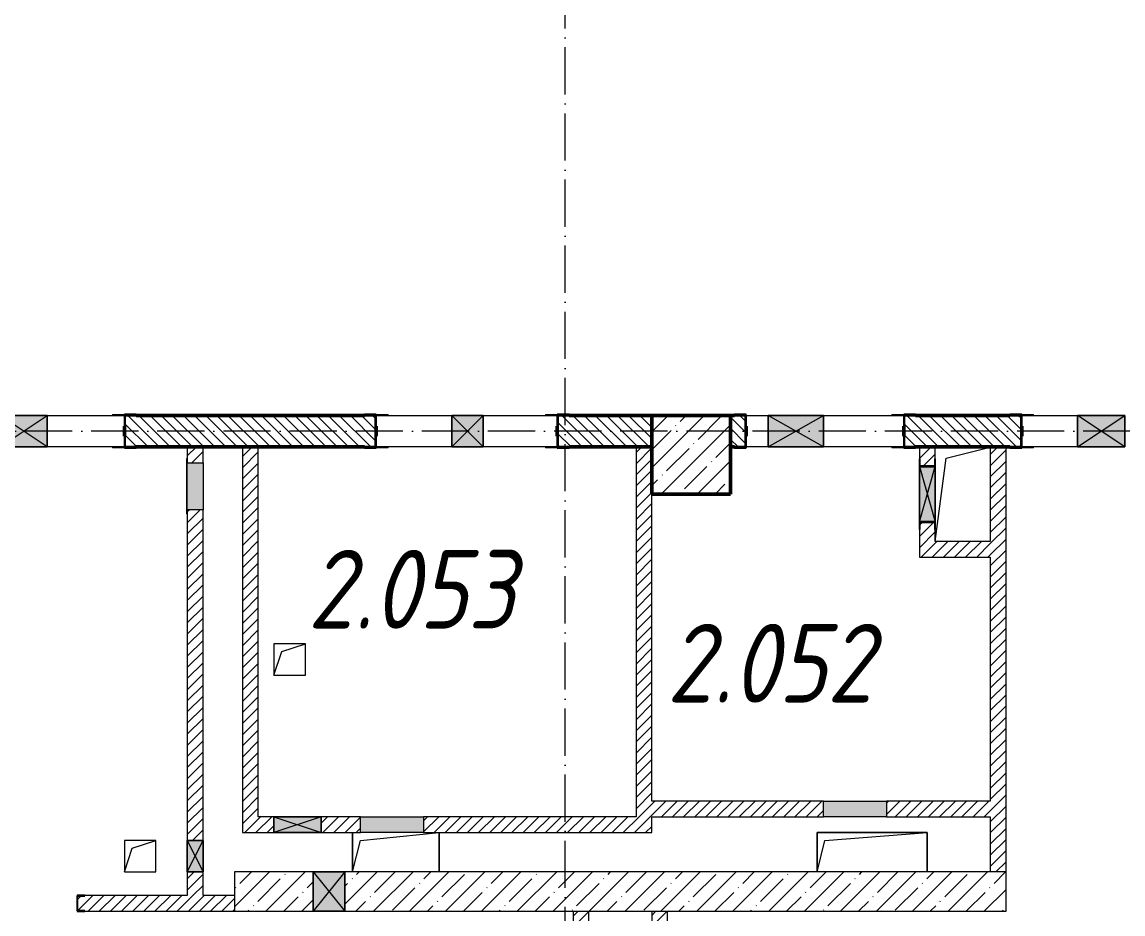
# Model space of a CAD drawing. Header units: millimetres. Extents: x -213536 to 1564669, y -45299 to 942238.
# Drawn here: x 550683 to 557676, y 574458 to 580125 of the extents above; entities that cross this region are included whole.
import ezdxf

# ---------------------------------------------------------------- set-up
doc = ezdxf.new("R2010")
doc.units = ezdxf.units.MM
doc.linetypes.add('50_200_ШТРИХ_1Т_ш5_п1_п1_', pattern=[700, 500, -100, 0, -100])
for name, color, linetype, lineweight in [('3.1) ЖБ окна 1.2 м', 102, 'Continuous', 30), ('A-DETL-GENF-OTLN', 7, 'Continuous', 9), ('A-FLOR-____-OTLN', 7, 'Continuous', 9), ('A-GENM-____-MCUT', 7, 'Continuous', 25), ('A-GENM-____-OTLN', 7, 'Continuous', 9), ('A-GENM-____-OTLN-1', 7, 'Continuous', 25), ('A-GLAZ-____-OTLN', 7, 'Continuous', 9), ('A-WALL-____-MCUT-1', 7, 'Continuous', 9), ('A-WALL-____-MCUT-2', 7, 'Continuous', 50), ('A-WALL-____-PATT-1', 7, 'Continuous', 9), ('A-WALL-FNSH-MCUT-1', 7, 'Continuous', 9), ('I-WALL-____-OTLN', 7, 'Continuous', 9), ('S-COLS-____-MCUT', 7, 'Continuous', 50), ('S-COLS-____-OTLN', 7, 'Continuous', 9), ('S-GRID-____-OTLN-1', 7, '50_200_ШТРИХ_1Т_ш5_п1_п1_', 9), ('Марки помещений', 7, 'Continuous', 9)]:
    doc.layers.add(name, color=color, linetype=linetype, lineweight=lineweight)
doc.layers.add('A-GLAZ-____-OTLN-1', color=7, linetype='Continuous', lineweight=9, true_color=0xc0c0c0)
doc.styles.add('ISOCPEUR_I_3', font='isocpeui.ttf', dxfattribs={"width": 0.85, "height": 2.2})
pattern_1 = [(135, (544282.637, 571544.04), (-35.35534, -35.35534), [])]
pattern_2 = [(45, (544282.637, 571544.04), (-35.35534, 35.35534), [])]

# ---------------------------------------------------------------- blocks, each defined once
blk = doc.blocks.new('BSC_Колонна _Прямоугольная - 500х500-V65-АР1_План отверстий 2 этажа в осях 1-64_А-ГГ')
at = {"layer": 'S-COLS-____-OTLN'}
h = blk.add_hatch(dxfattribs=at)
h.set_pattern_fill('FP_94', color=256, style=0, pattern_type=2)
h.set_pattern_definition([(45, (-10650, -5831.04), (-114.0493, 114.0493), []), (45, (-10535.95, -5831.04), (-114.0493, 114.0493), [201.612, -40.322, 3.353, -36.97])])
h.paths.add_polyline_path([(-58.9, -250), (250, -250), (250, 250), (-250, 250), (-250, -250)], flags=0)
at = {"layer": 'S-COLS-____-MCUT'}
for p, q in [((250, 250), (-250, 250)), ((-250, 250), (-250, -250)), ((250, -250), (250, 250)), ((-250, -250), (250, -250))]:
    blk.add_line(p, q, dxfattribs=at)
blk = doc.blocks.new('Фахверк_СКБ_Уголок - 200_3960_зеркало-28268689-АР1_План отверстий 2 этажа в осях 1-64_А-ГГ')
at = {"layer": 'A-GENM-____-MCUT'}
for p, q in [((200, 156), (125, 156)), ((125, 156), (125, 81)), ((131, 81), (131, 150)), ((131, 150), (200, 150)), ((200, 150), (200, 156)), ((125, 81), (131, 81)), ((131, 19), (125, 19)), ((125, 19), (125, -56)), ((131, -50), (131, 19)), ((125, -56), (200, -56)), ((200, -50), (131, -50)), ((200, -56), (200, -50))]:
    blk.add_line(p, q, dxfattribs=at)
blk = doc.blocks.new('154_Стойка_СКБ_Уголок - СМ-2180_200-28268025-АР1_План отверстий 2 этажа в осях 1-64_А-ГГ')
at = {"layer": 'A-GENM-____-MCUT'}
for p, q in [((125, 156), (125, 81)), ((200, 156), (125, 156)), ((131, 81), (131, 150)), ((131, 150), (200, 150)), ((200, 150), (200, 156)), ((125, 81), (131, 81)), ((131, 19), (125, 19)), ((125, 19), (125, -56)), ((131, -50), (131, 19)), ((125, -56), (200, -56)), ((200, -50), (131, -50)), ((200, -56), (200, -50))]:
    blk.add_line(p, q, dxfattribs=at)
blk = doc.blocks.new('Стойка_Влож_Уголок_Опорный - Уголок-28213941-АР1_План отверстий 2 этажа в осях 1-64_А-ГГ')
at = {"layer": 'A-GENM-____-OTLN'}
for p, q in [((-212, -6), (-212, 0)), ((0, 0), (0, -6)), ((-212, -75), (-212, -6)), ((-212, -6), (-206, -6)), ((-6, -6), (0, -6)), ((0, -6), (0, -75)), ((-212, -75), (-206, -75)), ((-6, -75), (0, -75))]:
    blk.add_line(p, q, dxfattribs=at)
blk = doc.blocks.new('154_Фахверк_СКБ_Швеллер - Тип_100_3960-28331862-АР1_План отверстий 2 этажа в осях 1-64_А-ГГ')
at = {"layer": 'A-GENM-____-MCUT'}
for p, q in [((175, 50), (125, 50)), ((125, 50), (125, -50)), ((128, 47), (175, 47)), ((128, -47), (128, 47)), ((175, 47), (175, 50)), ((125, -50), (175, -50)), ((175, -47), (128, -47)), ((175, -50), (175, -47))]:
    blk.add_line(p, q, dxfattribs=at)
blk = doc.blocks.new('AR_Отверстие Ниша - Лючок-32403372-АР1_План отверстий 2 этажа в осях 1-64_А-ГГ')
at = {"layer": 'A-GLAZ-____-OTLN'}
blk.add_hatch(color=256, dxfattribs=at).paths.add_polyline_path([(-200, -50), (200, -50), (200, 50), (-200, 50)], flags=0)
for p, q in [((-200, 50), (200, 50)), ((-200, -50), (-200, 50)), ((200, 50), (200, -50)), ((200, -50), (-200, -50))]:
    blk.add_line(p, q, dxfattribs=at)
blk = doc.blocks.new('AR_Отверстие Ниша - Лючок-32404312-АР1_План отверстий 2 этажа в осях 1-64_А-ГГ')
at = {"layer": 'A-GLAZ-____-OTLN'}
blk.add_hatch(color=256, dxfattribs=at).paths.add_polyline_path([(-150, -50), (150, -50), (150, 50), (-150, 50)], flags=0)
for p, q in [((-150, 50), (150, 50)), ((-150, -50), (-150, 50)), ((150, 50), (150, -50)), ((150, -50), (-150, -50))]:
    blk.add_line(p, q, dxfattribs=at)
blk = doc.blocks.new('Л_Общий_Лючок - Лючок-29683929-АР1_План отверстий 2 этажа в осях 1-64_А-ГГ')
at = {"layer": 'A-GLAZ-____-OTLN-1'}
blk.add_hatch(color=256, dxfattribs=at).paths.add_polyline_path([(324, -6), (324, 0), (-24, 0), (-24, -6), (300, -6)], flags=0)
at = {"layer": 'A-GLAZ-____-OTLN'}
for p, q in [((-24, 0), (-24, -6)), ((324, 0), (324, -6)), ((-24, -6), (324, -6))]:
    blk.add_line(p, q, dxfattribs=at)
blk = doc.blocks.new('AR_Отверстие прямоугольное _в стене_ - AR_Отверстие прямоугольное _в стене__ВК-32402434-АР1_План отверстий 2 этажа в осях 1-64_А-ГГ')
at = {"layer": 'A-GLAZ-____-OTLN'}
blk.add_hatch(color=256, dxfattribs=at).paths.add_polyline_path([(-100, -50), (100, -50), (100, 50), (-100, 50)], flags=0)
at = {"layer": 'A-DETL-GENF-OTLN'}
for p, q in [((-100, -50), (-100, 50)), ((-100, 50), (100, 50)), ((100, 50), (-100, -50)), ((-100, 50), (100, -50)), ((100, 50), (-100, 50)), ((-100, 50), (-100, -50)), ((100, 50), (100, -50)), ((100, -50), (100, 50)), ((100, -50), (-100, -50)), ((-100, -50), (100, -50))]:
    blk.add_line(p, q, dxfattribs=at)
blk = doc.blocks.new('AR_Отверстие прямоугольное _в стене_ - AR_Отверстие прямоугольное _в стене__ВК-32405966-АР1_План отверстий 2 этажа в осях 1-64_А-ГГ')
at = {"layer": 'A-GLAZ-____-OTLN'}
blk.add_hatch(color=256, dxfattribs=at).paths.add_polyline_path([(150, -50), (150, 50), (-150, 50), (-150, -50)], flags=0)
at = {"layer": 'A-DETL-GENF-OTLN'}
for p, q in [((-150, -50), (-150, 50)), ((-150, 50), (150, 50)), ((150, 50), (-150, -50)), ((-150, 50), (150, -50)), ((150, 50), (-150, 50)), ((-150, 50), (-150, -50)), ((150, 50), (150, -50)), ((150, -50), (150, 50)), ((150, -50), (-150, -50)), ((-150, -50), (150, -50))]:
    blk.add_line(p, q, dxfattribs=at)
blk = doc.blocks.new('AR_Отверстие прямоугольное _в плите_ - AR_Отверстие прямоугольное _в плите_-30459209-АР1_План отверстий 2 этажа в осях 1-64_А-ГГ')
at = {"layer": 'A-GENM-____-OTLN'}
for p, q in [((-275, 125), (-275, -125)), ((-275, -125), (-225, 75)), ((-225, 75), (275, 125)), ((275, -125), (275, 125))]:
    blk.add_line(p, q, dxfattribs=at)
blk = doc.blocks.new('AR_Отверстие прямоугольное _в плите_ - AR_Отверстие прямоугольное _в плите_-30459221-АР1_План отверстий 2 этажа в осях 1-64_А-ГГ')
at = {"layer": 'A-GENM-____-OTLN'}
for p, q in [((350, 125), (-350, 125)), ((-350, 125), (-350, -125)), ((-350, -125), (-300, 75)), ((-300, 75), (350, 125)), ((350, -125), (350, 125))]:
    blk.add_line(p, q, dxfattribs=at)
blk = doc.blocks.new('AR_Отверстие прямоугольное _в плите_ - AR_Отверстие прямоугольное _в плите_-30459207-АР1_План отверстий 2 этажа в осях 1-64_А-ГГ')
at = {"layer": 'A-GENM-____-OTLN'}
for p, q in [((100, 100), (-100, 100)), ((-100, 100), (-100, -100)), ((-50, 50), (100, 100)), ((100, -100), (100, 100)), ((-100, -100), (-50, 50)), ((-100, -100), (100, -100))]:
    blk.add_line(p, q, dxfattribs=at)
blk = doc.blocks.new('AR_Отверстие прямоугольное _в стене__БезПР - AR_Отверстие прямоугольное _в стене__БезПР-30229691-АР1_План отверстий 2 этажа в осях 1-64_А-ГГ')
at = {"layer": 'A-GLAZ-____-OTLN-1'}
blk.add_hatch(color=256, dxfattribs=at).paths.add_polyline_path([(100, -125), (100, 125), (-100, 125), (-100, -125)], flags=0)
at = {"layer": 'A-DETL-GENF-OTLN'}
for p, q in [((-100, -125), (-100, 125)), ((-100, 125), (100, 125)), ((100, 125), (-100, -125)), ((-100, 125), (100, -125)), ((100, 125), (-100, 125)), ((-100, 125), (-100, -125)), ((100, 125), (100, -125)), ((100, -125), (100, 125)), ((100, -125), (-100, -125)), ((-100, -125), (100, -125))]:
    blk.add_line(p, q, dxfattribs=at)
blk = doc.blocks.new('AR_Отверстие прямоугольное _в плите_ - AR_Отверстие прямоугольное _в плите_-30552533-АР1_План отверстий 2 этажа в осях 1-64_А-ГГ')
at = {"layer": 'A-GENM-____-OTLN'}
for p, q in [((175, 300), (-175, 300)), ((-105, 230), (175, 300)), ((-174.9, -299.3), (-105, 230))]:
    blk.add_line(p, q, dxfattribs=at)
blk = doc.blocks.new('AR_Отверстие прямоугольное _в стене__БезПР - AR_Отверстие прямоугольное _в стене__БезПР-36427703-АР1_План отверстий 2 этажа в осях 1-64_А-ГГ')
at = {"layer": 'A-GLAZ-____-OTLN'}
blk.add_hatch(color=256, dxfattribs=at).paths.add_polyline_path([(100, 100), (-100, 100), (-100, -100), (100, -100)], flags=0)
at = {"layer": 'A-DETL-GENF-OTLN'}
for p, q in [((-100, -100), (-100, 100)), ((-100, 100), (100, 100)), ((100, 100), (-100, -100)), ((-100, 100), (100, -100)), ((100, 100), (-100, 100)), ((-100, 100), (-100, -100)), ((100, 100), (100, -100)), ((100, -100), (100, 100)), ((100, -100), (-100, -100)), ((-100, -100), (100, -100))]:
    blk.add_line(p, q, dxfattribs=at)
blk = doc.blocks.new('AR_Отверстие прямоугольное _в стене__БезПР - AR_Отверстие прямоугольное _в стене__БезПР-36428349-АР1_План отверстий 2 этажа в осях 1-64_А-ГГ')
at = {"layer": 'A-GLAZ-____-OTLN'}
blk.add_hatch(color=256, dxfattribs=at).paths.add_polyline_path([(-150, 100), (-150, -100), (150, -100), (150, 100)], flags=0)
at = {"layer": 'A-DETL-GENF-OTLN'}
for p, q in [((-150, -100), (-150, 100)), ((-150, 100), (150, 100)), ((150, 100), (-150, -100)), ((-150, 100), (150, -100)), ((150, 100), (-150, 100)), ((-150, 100), (-150, -100)), ((150, 100), (150, -100)), ((150, -100), (150, 100)), ((150, -100), (-150, -100)), ((-150, -100), (150, -100))]:
    blk.add_line(p, q, dxfattribs=at)
at = {"layer": 'A-GLAZ-____-OTLN'}
blk.add_line((150, 100), (-150, 100), dxfattribs=at)
blk = doc.blocks.new('AR_Отверстие прямоугольное _в стене_ - AR_Отверстие прямоугольное _в стене__ОВ-36872562-АР1_План отверстий 2 этажа в осях 1-64_А-ГГ')
at = {"layer": 'A-GLAZ-____-OTLN'}
blk.add_hatch(color=256, dxfattribs=at).paths.add_polyline_path([(175, 100), (-175, 100), (-175, -100), (175, -100), (175, 85.2)], flags=0)
at = {"layer": 'A-DETL-GENF-OTLN'}
for p, q in [((-175, -100), (-175, 100)), ((-175, 100), (175, 100)), ((175, 100), (-175, -100)), ((-175, 100), (175, -100)), ((175, 100), (-175, 100)), ((-175, 100), (-175, -100)), ((175, 100), (175, -100)), ((175, -100), (175, 100)), ((175, -100), (-175, -100)), ((-175, -100), (175, -100))]:
    blk.add_line(p, q, dxfattribs=at)
blk = doc.blocks.new('AR_Отверстие прямоугольное _в стене__БезПР - AR_Отверстие прямоугольное _в стене__БезПР-36427769-АР1_План отверстий 2 этажа в осях 1-64_А-ГГ')
at = {"layer": 'A-GLAZ-____-OTLN'}
blk.add_hatch(color=256, dxfattribs=at).paths.add_polyline_path([(-150, 100), (-150, -100), (150, -100), (150, 100)], flags=0)
at = {"layer": 'A-DETL-GENF-OTLN'}
for p, q in [((-150, -100), (-150, 100)), ((-150, 100), (150, 100)), ((150, 100), (-150, -100)), ((-150, 100), (150, -100)), ((150, 100), (-150, 100)), ((-150, 100), (-150, -100)), ((150, 100), (150, -100)), ((150, -100), (150, 100)), ((150, -100), (-150, -100)), ((-150, -100), (150, -100))]:
    blk.add_line(p, q, dxfattribs=at)
at = {"layer": 'A-GLAZ-____-OTLN'}
blk.add_line((150, 100), (-150, 100), dxfattribs=at)
blk = doc.blocks.new('AR_Отверстие прямоугольное _в стене_ - AR_Отверстие прямоугольное _в стене__ОВ-36872853-АР1_План отверстий 2 этажа в осях 1-64_А-ГГ')
at = {"layer": 'A-GLAZ-____-OTLN'}
blk.add_hatch(color=256, dxfattribs=at).paths.add_polyline_path([(-175, -47), (-175, -50), (175, -50), (175, 50), (-175, 50), (-175, 47)], flags=0)
at = {"layer": 'A-DETL-GENF-OTLN'}
for p, q in [((-175, 50), (175, 50)), ((175, 50), (-175, -50)), ((-175, 50), (175, -50)), ((175, 50), (-175, 50)), ((175, -50), (-175, -50)), ((-175, -50), (175, -50))]:
    blk.add_line(p, q, dxfattribs=at)
blk = doc.blocks.new('154_Фахверк_СКБ_Швеллер - Тип_100_3960_зеркало-29769493-АР1_План отверстий 2 этажа в осях 1-64_А-ГГ')
at = {"layer": 'A-GENM-____-MCUT'}
for p, q in [((175, 50), (125, 50)), ((125, 50), (125, -50)), ((128, 47), (175, 47)), ((128, -47), (128, 47)), ((175, 47), (175, 50)), ((125, -50), (175, -50)), ((175, -47), (128, -47)), ((175, -50), (175, -47))]:
    blk.add_line(p, q, dxfattribs=at)
blk = doc.blocks.new('2этаж')
at = {"layer": 'S-GRID-____-OTLN-1', "color": 251, "ltscale": 0.6, "true_color": 0x636466}
for p, q in [((-5741.7, 454533.3), (-5741.7, 508896.9)), ((74727.1, 464997), (-20260.4, 464997))]:
    blk.add_line(p, q, dxfattribs=at)

msp = doc.modelspace()

# ---------------------------------------------------------------- hatches: boundary and pattern name
at = {"layer": 'A-WALL-____-PATT-1'}
h = msp.add_hatch(dxfattribs=at)
h.set_pattern_fill('FP_6', color=256, style=0, pattern_type=2)
h.set_pattern_definition(pattern_1)
h.paths.add_polyline_path([(554157.6, 577425.1), (554682.6, 577425.1), (554682.6, 577625.1), (554088.6, 577625.1), (554088.6, 577556.1), (554082.6, 577556.1), (554082.6, 577494.1), (554088.6, 577494.1), (554088.6, 577425.1)], flags=0)
h.paths.add_polyline_path([(552926.6, 577425.1), (552926.6, 577494.1), (552932.6, 577494.1), (552932.6, 577556.1), (552926.6, 577556.1), (552926.6, 577625.1), (551338.6, 577624.3), (551338.6, 577556.1), (551332.6, 577556.1), (551332.6, 577494.1), (551338.6, 577494.1), (551338.8, 577425.1), (552857.6, 577425.1)], flags=0)
h.paths.add_polyline_path([(550176.6, 577425.1), (550176.6, 577494.1), (550182.6, 577494.1), (550182.6, 577556.1), (550176.6, 577556.1), (550176.6, 577625.1), (550082.6, 577625.1), (550082.6, 577425.1), (550107.6, 577425.1)], flags=0)
h = msp.add_hatch(dxfattribs=at)
h.set_pattern_fill('FP_6', color=256, style=0, pattern_type=2)
h.set_pattern_definition(pattern_1)
h.paths.add_polyline_path([(558682.6, 577425.1), (558682.6, 577625.1), (558188.6, 577625.1), (558188.6, 577556.1), (558182.6, 577556.1), (558182.6, 577494.1), (558188.6, 577494.1), (558188.6, 577425.1), (558408.7, 577425.1)], flags=0)
h.paths.add_polyline_path([(556357.6, 577425.1), (557026.6, 577425.1), (557026.6, 577494.1), (557032.6, 577494.1), (557032.6, 577556.1), (557026.6, 577556.1), (557026.6, 577625.1), (556288.6, 577625.1), (556288.6, 577556.1), (556282.6, 577556.1), (556282.6, 577494.1), (556288.6, 577494.1), (556288.6, 577425.1)], flags=0)
h.paths.add_polyline_path([(555182.6, 577425.1), (555276.6, 577425.1), (555276.6, 577494.1), (555282.6, 577494.1), (555282.6, 577556.1), (555276.6, 577556.1), (555276.6, 577625.1), (555182.6, 577625.1), (555182.6, 577439.9)], flags=0)
h = msp.add_hatch(dxfattribs=at)
h.set_pattern_fill('FP_5', color=256, style=0, pattern_type=2)
h.set_pattern_definition(pattern_2)
h.paths.add_polyline_path([(551832.6, 574575.1), (551832.6, 574725.1), (551732.6, 574725.1), (551732.6, 574575.1)], flags=0)
h.paths.add_polyline_path([(551732.6, 574925.1), (551832.6, 574925.1), (551832.6, 577025.1), (551732.6, 577025.1), (551732.6, 575719.9)], flags=0)
h.paths.add_polyline_path([(551732.6, 577325.1), (551832.6, 577325.1), (551832.6, 577425.1), (551732.6, 577425.1)], flags=0)
h = msp.add_hatch(dxfattribs=at)
h.set_pattern_fill('FP_5', color=256, style=0, pattern_type=2)
h.set_pattern_definition(pattern_2)
h.paths.add_polyline_path([(552182.6, 575075.1), (552182.6, 577425.1), (552082.6, 577425.1), (552082.6, 575075.1)], flags=0)
h = msp.add_hatch(dxfattribs=at)
h.set_pattern_fill('FP_5', color=256, style=0, pattern_type=2)
h.set_pattern_definition(pattern_2)
h.paths.add_polyline_path([(554582.6, 575075.1), (554682.6, 575075.1), (554682.6, 577425.1), (554582.6, 577425.1), (554582.6, 575719.9)], flags=0)
h = msp.add_hatch(dxfattribs=at)
h.set_pattern_fill('FP_5', color=256, style=0, pattern_type=2)
h.set_pattern_definition(pattern_2)
h.paths.add_polyline_path([(556482.6, 576725.1), (556482.6, 576900.1), (556479.6, 576900.1), (556479.6, 576947.1), (556385.6, 576947.1), (556385.6, 576900.1), (556382.6, 576900.1), (556382.6, 576725.1)], flags=0)
h.paths.add_polyline_path([(556479.6, 577303.1), (556479.6, 577350.1), (556482.6, 577350.1), (556482.6, 577425.1), (556382.6, 577425.1), (556382.6, 577350.1), (556385.6, 577350.1), (556385.6, 577303.1), (556403, 577303.1)], flags=0)
h = msp.add_hatch(dxfattribs=at)
h.set_pattern_fill('FP_5', color=256, style=0, pattern_type=2)
h.set_pattern_definition(pattern_2)
h.paths.add_polyline_path([(556932.6, 574725.1), (556932.6, 577425.1), (556832.6, 577425.1), (556832.6, 574725.1)], flags=0)
h = msp.add_hatch(dxfattribs=at)
h.set_pattern_fill('FP_5', color=256, style=0, pattern_type=2)
h.set_pattern_definition(pattern_2)
h.paths.add_polyline_path([(556832.6, 576725.1), (556832.6, 576825.1), (556482.6, 576825.1), (556482.6, 576725.1), (556641.2, 576725.1)], flags=0)
h = msp.add_hatch(dxfattribs=at)
h.set_pattern_fill('FP_5', color=256, style=0, pattern_type=2)
h.set_pattern_definition(pattern_2)
h.paths.add_polyline_path([(556832.6, 575075.1), (556832.6, 575175.1), (556172.6, 575175.1), (556172.6, 575075.1), (556641.2, 575075.1)], flags=0)
h.paths.add_polyline_path([(555772.6, 575075.1), (555772.6, 575175.1), (554682.6, 575175.1), (554682.6, 575075.1), (554873.7, 575075.1)], flags=0)
h = msp.add_hatch(dxfattribs=at)
h.set_pattern_fill('FP_5', color=256, style=0, pattern_type=2)
h.set_pattern_definition(pattern_2)
h.paths.add_polyline_path([(554682.6, 574975.1), (554682.6, 575075.1), (553232.6, 575075.1), (553232.6, 574975.1)], flags=0)
h.paths.add_polyline_path([(552832.6, 574975.1), (552832.6, 575075.1), (552582.6, 575075.1), (552582.6, 574975.1)], flags=0)
h.paths.add_polyline_path([(552082.6, 574975.1), (552282.6, 574975.1), (552282.6, 575075.1), (552082.6, 575075.1)], flags=0)
h = msp.add_hatch(dxfattribs=at)
h.set_pattern_fill('FP_25', color=256, style=0, pattern_type=2)
h.set_pattern_definition([(45, (544282.64, 571544.04), (-114.0493, 114.0493), []), (45, (544396.69, 571544.04), (-114.0493, 114.0493), [201.612, -40.322, 3.353, -36.97])])
h.paths.add_polyline_path([(556932.6, 574475.1), (556932.6, 574725.1), (552732.6, 574725.1), (552732.6, 574475.1), (556641.2, 574475.1)], flags=0)
h.paths.add_polyline_path([(552532.6, 574475.1), (552532.6, 574725.1), (552032.6, 574725.1), (552032.6, 574475.1)], flags=0)
h = msp.add_hatch(dxfattribs=at)
h.set_pattern_fill('FP_5', color=256, style=0, pattern_type=2)
h.set_pattern_definition(pattern_2)
h.paths.add_polyline_path([(552032.6, 574475.1), (552032.6, 574575.1), (551082.6, 574575.1), (551082.6, 574572.1), (551035.6, 574572.1), (551035.6, 574478.1), (551082.6, 574478.1), (551082.6, 574475.1), (551338.8, 574475.1)], flags=0)
h = msp.add_hatch(dxfattribs=at)
h.set_pattern_fill('FP_5', color=256, style=0, pattern_type=2)
h.set_pattern_definition(pattern_2)
h.paths.add_polyline_path([(554282.6, 569875.1), (554282.6, 570125.1), (554182.6, 570125.1), (554182.6, 569875.1)], flags=0)
h.paths.add_polyline_path([(554182.6, 570525.1), (554282.6, 570525.1), (554282.6, 571545.1), (554182.6, 571545.1), (554182.6, 570560)], flags=0)
h.paths.add_polyline_path([(554182.6, 571745.1), (554282.6, 571745.1), (554282.6, 572075.1), (554279.6, 572075.1), (554279.6, 572122.1), (554185.6, 572122.1), (554185.6, 572075.1), (554182.6, 572075.1)], flags=0)
h.paths.add_polyline_path([(554279.6, 572125.1), (554282.6, 572125.1), (554282.6, 573475.1), (554182.6, 573475.1), (554182.6, 572125.1), (554185.8, 572125.1)], flags=0)
h.paths.add_polyline_path([(554282.6, 573675.1), (554282.6, 573925.1), (554182.6, 573925.1), (554182.6, 573675.1)], flags=0)
h.paths.add_polyline_path([(554182.6, 574325.1), (554282.6, 574325.1), (554282.6, 574475.1), (554182.6, 574475.1)], flags=0)
h = msp.add_hatch(dxfattribs=at)
h.set_pattern_fill('FP_5', color=256, style=0, pattern_type=2)
h.set_pattern_definition(pattern_2)
h.paths.add_polyline_path([(554682.6, 570125.1), (554782.6, 570125.1), (554782.6, 571545.1), (554682.6, 571545.1), (554682.6, 570560)], flags=0)
h.paths.add_polyline_path([(554782.6, 571745.1), (554782.6, 572075.1), (554779.6, 572075.1), (554779.6, 572122.1), (554685.6, 572122.1), (554685.6, 572075.1), (554682.6, 572075.1), (554682.6, 571745.1), (554779.6, 571745.1)], flags=0)
h.paths.add_polyline_path([(554782.6, 572525.1), (554782.6, 574475.1), (554682.6, 574475.1), (554682.6, 572525.1)], flags=0)

# ---------------------------------------------------------------- linework, layer by layer
at = {"layer": 'A-FLOR-____-OTLN'}
for p, q in [((556482.6, 577424.4), (556832.6, 577424.4)), ((552782.6, 574725.1), (552782.6, 574975.1)), ((553332.6, 574975.1), (553332.6, 574725.1)), ((555732.6, 574975.1), (556432.6, 574975.1)), ((555732.6, 574725.1), (555732.6, 574975.1)), ((556432.6, 574975.1), (556432.6, 574725.1))]:
    msp.add_line(p, q, dxfattribs=at)
at = {"layer": 'A-WALL-____-MCUT-1'}
for p, q in [((552532.6, 574725.1), (552032.6, 574725.1)), ((552032.6, 574725.1), (552032.6, 574475.1)), ((556932.6, 574725.1), (552732.6, 574725.1)), ((556932.6, 574475.1), (556932.6, 574725.1)), ((552032.6, 574475.1), (552532.6, 574475.1)), ((552732.6, 574475.1), (556932.6, 574475.1))]:
    msp.add_line(p, q, dxfattribs=at)
at = {"layer": 'A-WALL-____-MCUT-2'}
for p, q in [((552857.6, 577625.1), (551407.6, 577625.1)), ((554682.6, 577625.1), (554157.6, 577625.1)), ((555207.6, 577625.1), (555182.6, 577625.1)), ((556957.6, 577625.1), (556357.6, 577625.1)), ((551332.6, 577556.1), (551332.6, 577494.1)), ((552932.6, 577494.1), (552932.6, 577556.1)), ((554082.6, 577556.1), (554082.6, 577494.1)), ((555282.6, 577494.1), (555282.6, 577556.1)), ((556282.6, 577556.1), (556282.6, 577494.1)), ((557032.6, 577494.1), (557032.6, 577556.1)), ((551407.6, 577425.1), (552857.6, 577425.1)), ((554157.6, 577425.1), (554682.6, 577425.1)), ((555182.6, 577425.1), (555207.6, 577425.1)), ((556357.6, 577425.1), (556957.6, 577425.1))]:
    msp.add_line(p, q, dxfattribs=at)
at = {"layer": 'A-WALL-FNSH-MCUT-1'}
for p, q in [((551732.6, 577425.1), (551732.6, 577325.1)), ((551832.6, 577325.1), (551832.6, 577425.1)), ((552082.6, 577425.1), (552082.6, 574975.1)), ((552182.6, 575075.1), (552182.6, 577425.1)), ((554582.6, 577425.1), (554582.6, 575075.1)), ((556382.6, 577425.1), (556382.6, 577350.1)), ((556482.6, 577350.1), (556482.6, 577425.1)), ((556832.6, 577425.1), (556832.6, 576825.1)), ((556932.6, 574725.1), (556932.6, 577425.1)), ((554682.6, 575175.1), (554682.6, 577125.1)), ((551732.6, 577025.1), (551732.6, 574925.1)), ((551832.6, 574925.1), (551832.6, 577025.1)), ((556382.6, 576900.1), (556382.6, 576725.1)), ((556482.6, 576825.1), (556482.6, 576900.1)), ((556832.6, 576825.1), (556482.6, 576825.1)), ((556382.6, 576725.1), (556832.6, 576725.1)), ((556832.6, 576725.1), (556832.6, 575175.1)), ((555772.6, 575175.1), (554682.6, 575175.1)), ((556832.6, 575175.1), (556172.6, 575175.1)), ((552282.6, 575075.1), (552182.6, 575075.1)), ((552832.6, 575075.1), (552582.6, 575075.1)), ((554582.6, 575075.1), (553232.6, 575075.1)), ((554682.6, 574975.1), (554682.6, 575075.1)), ((554682.6, 575075.1), (555772.6, 575075.1)), ((556172.6, 575075.1), (556832.6, 575075.1)), ((556832.6, 575075.1), (556832.6, 574725.1)), ((552082.6, 574975.1), (552282.6, 574975.1)), ((552582.6, 574975.1), (552832.6, 574975.1)), ((553232.6, 574975.1), (554682.6, 574975.1)), ((551732.6, 574725.1), (551732.6, 574575.1)), ((551832.6, 574575.1), (551832.6, 574725.1)), ((551732.6, 574575.1), (551082.6, 574575.1)), ((552032.6, 574575.1), (551832.6, 574575.1)), ((551082.6, 574475.1), (552032.6, 574475.1)), ((554182.6, 574475.1), (554182.6, 574325.1)), ((554282.6, 574325.1), (554282.6, 574475.1)), ((554682.6, 574475.1), (554682.6, 572525.1)), ((554782.6, 572525.1), (554782.6, 574475.1))]:
    msp.add_line(p, q, dxfattribs=at)
at = {"layer": 'I-WALL-____-OTLN'}
for p, q in [((550842.6, 577625.1), (551332.6, 577625.1)), ((552932.6, 577625.1), (553412.6, 577625.1)), ((553612.6, 577625.1), (554082.6, 577625.1)), ((555282.6, 577625.1), (555422.6, 577625.1)), ((555772.6, 577625.1), (556282.6, 577625.1)), ((557032.6, 577625.1), (557387.6, 577625.1)), ((551332.6, 577425.1), (550842.6, 577425.1)), ((553412.6, 577425.1), (552932.6, 577425.1)), ((554082.6, 577425.1), (553612.6, 577425.1)), ((555422.6, 577425.1), (555282.6, 577425.1)), ((556282.6, 577425.1), (555772.6, 577425.1)), ((557387.6, 577425.1), (557032.6, 577425.1))]:
    msp.add_line(p, q, dxfattribs=at)

# ---------------------------------------------------------------- block references
at = {"layer": '3.1) ЖБ окна 1.2 м'}
msp.add_blockref('2этаж', (559874.3, 112528.1), dxfattribs=at)
at = {"layer": 'A-GENM-____-OTLN'}
for p, rotation in [((551332.6, 577419.1), 269.9999999999995), ((552932.6, 577631.1), 89.99999999999955), ((554082.6, 577419.1), 269.9999999999995), ((556282.6, 577419.1), 269.9999999999995), ((557032.6, 577631.1), 89.99999999999955)]:
    msp.add_blockref('Стойка_Влож_Уголок_Опорный - Уголок-28213941-АР1_План отверстий 2 этажа в осях 1-64_А-ГГ', p, dxfattribs=dict(at, rotation=rotation))
for name, p in [('AR_Отверстие прямоугольное _в плите_ - AR_Отверстие прямоугольное _в плите_-30552533-АР1_План отверстий 2 этажа в осях 1-64_А-ГГ', (556657.6, 577124.4)), ('AR_Отверстие прямоугольное _в плите_ - AR_Отверстие прямоугольное _в плите_-30459207-АР1_План отверстий 2 этажа в осях 1-64_А-ГГ', (552382.6, 576075.1)), ('AR_Отверстие прямоугольное _в плите_ - AR_Отверстие прямоугольное _в плите_-30459209-АР1_План отверстий 2 этажа в осях 1-64_А-ГГ', (553057.6, 574850.1)), ('AR_Отверстие прямоугольное _в плите_ - AR_Отверстие прямоугольное _в плите_-30459221-АР1_План отверстий 2 этажа в осях 1-64_А-ГГ', (556082.6, 574850.1)), ('AR_Отверстие прямоугольное _в плите_ - AR_Отверстие прямоугольное _в плите_-30459207-АР1_План отверстий 2 этажа в осях 1-64_А-ГГ', (551432.6, 574825.1))]:
    msp.add_blockref(name, p, dxfattribs=at)
at = {"layer": 'A-GENM-____-OTLN-1'}
for name, p in [('154_Стойка_СКБ_Уголок - СМ-2180_200-28268025-АР1_План отверстий 2 этажа в осях 1-64_А-ГГ', (551207.6, 577475.1)), ('154_Стойка_СКБ_Уголок - СМ-2180_200-28268025-АР1_План отверстий 2 этажа в осях 1-64_А-ГГ', (553957.6, 577475.1)), ('154_Стойка_СКБ_Уголок - СМ-2180_200-28268025-АР1_План отверстий 2 этажа в осях 1-64_А-ГГ', (556157.6, 577475.1)), ('154_Фахверк_СКБ_Швеллер - Тип_100_3960-28331862-АР1_План отверстий 2 этажа в осях 1-64_А-ГГ', (550907.6, 574525.1))]:
    msp.add_blockref(name, p, dxfattribs=at)
for name, p, rotation in [('154_Стойка_СКБ_Уголок - СМ-2180_200-28268025-АР1_План отверстий 2 этажа в осях 1-64_А-ГГ', (553057.6, 577575.1), 180), ('Фахверк_СКБ_Уголок - 200_3960_зеркало-28268689-АР1_План отверстий 2 этажа в осях 1-64_А-ГГ', (555407.6, 577575.1), 180), ('154_Стойка_СКБ_Уголок - СМ-2180_200-28268025-АР1_План отверстий 2 этажа в осях 1-64_А-ГГ', (557157.6, 577575.1), 180), ('154_Фахверк_СКБ_Швеллер - Тип_100_3960_зеркало-29769493-АР1_План отверстий 2 этажа в осях 1-64_А-ГГ', (556432.6, 577175.1), 90), ('154_Фахверк_СКБ_Швеллер - Тип_100_3960_зеркало-29769493-АР1_План отверстий 2 этажа в осях 1-64_А-ГГ', (556432.6, 577075.1), 270)]:
    msp.add_blockref(name, p, dxfattribs=dict(at, rotation=rotation))
at = {"layer": 'A-GLAZ-____-OTLN'}
for name, p, rotation in [('AR_Отверстие прямоугольное _в стене__БезПР - AR_Отверстие прямоугольное _в стене__БезПР-36428349-АР1_План отверстий 2 этажа в осях 1-64_А-ГГ', (550692.6, 577525.1), 180), ('AR_Отверстие прямоугольное _в стене__БезПР - AR_Отверстие прямоугольное _в стене__БезПР-36427703-АР1_План отверстий 2 этажа в осях 1-64_А-ГГ', (553512.6, 577525.1), 180), ('AR_Отверстие прямоугольное _в стене_ - AR_Отверстие прямоугольное _в стене__ОВ-36872562-АР1_План отверстий 2 этажа в осях 1-64_А-ГГ', (555597.6, 577525.1), 180), ('AR_Отверстие прямоугольное _в стене__БезПР - AR_Отверстие прямоугольное _в стене__БезПР-36427769-АР1_План отверстий 2 этажа в осях 1-64_А-ГГ', (557537.6, 577525.1), 180), ('Л_Общий_Лючок - Лючок-29683929-АР1_План отверстий 2 этажа в осях 1-64_А-ГГ', (551732.6, 577325.1), 269.9999999999997), ('AR_Отверстие Ниша - Лючок-32404312-АР1_План отверстий 2 этажа в осях 1-64_А-ГГ', (551782.6, 577175.1), 89.9999999999997), ('AR_Отверстие прямоугольное _в стене_ - AR_Отверстие прямоугольное _в стене__ОВ-36872853-АР1_План отверстий 2 этажа в осях 1-64_А-ГГ', (556432.6, 577125.1), 90), ('AR_Отверстие прямоугольное _в стене_ - AR_Отверстие прямоугольное _в стене__ВК-32402434-АР1_План отверстий 2 этажа в осях 1-64_А-ГГ', (551782.6, 574825.1), 89.9999999999997)]:
    msp.add_blockref(name, p, dxfattribs=dict(at, rotation=rotation))
for name, p in [('AR_Отверстие Ниша - Лючок-32403372-АР1_План отверстий 2 этажа в осях 1-64_А-ГГ', (555972.6, 575125.1)), ('AR_Отверстие прямоугольное _в стене_ - AR_Отверстие прямоугольное _в стене__ВК-32405966-АР1_План отверстий 2 этажа в осях 1-64_А-ГГ', (552432.6, 575025.1)), ('AR_Отверстие Ниша - Лючок-32403372-АР1_План отверстий 2 этажа в осях 1-64_А-ГГ', (553032.6, 575025.1)), ('AR_Отверстие прямоугольное _в стене__БезПР - AR_Отверстие прямоугольное _в стене__БезПР-30229691-АР1_План отверстий 2 этажа в осях 1-64_А-ГГ', (552632.6, 574600.1))]:
    msp.add_blockref(name, p, dxfattribs=at)
at = {"layer": 'S-COLS-____-OTLN'}
msp.add_blockref('BSC_Колонна _Прямоугольная - 500х500-V65-АР1_План отверстий 2 этажа в осях 1-64_А-ГГ', (554932.6, 577375.1), dxfattribs=at)

# ---------------------------------------------------------------- texts
at = {"layer": 'Марки помещений', "char_height": 500, "width": 785.654, "attachment_point": 1, "style": 'ISOCPEUR_I_3'}
for s, insert in [('2.053', (552496.6, 576771.1)), ('2.052', (554777.7, 576301.1))]:
    msp.add_mtext(s, dxfattribs=dict(at, insert=insert))

doc.saveas('drawing.dxf')
